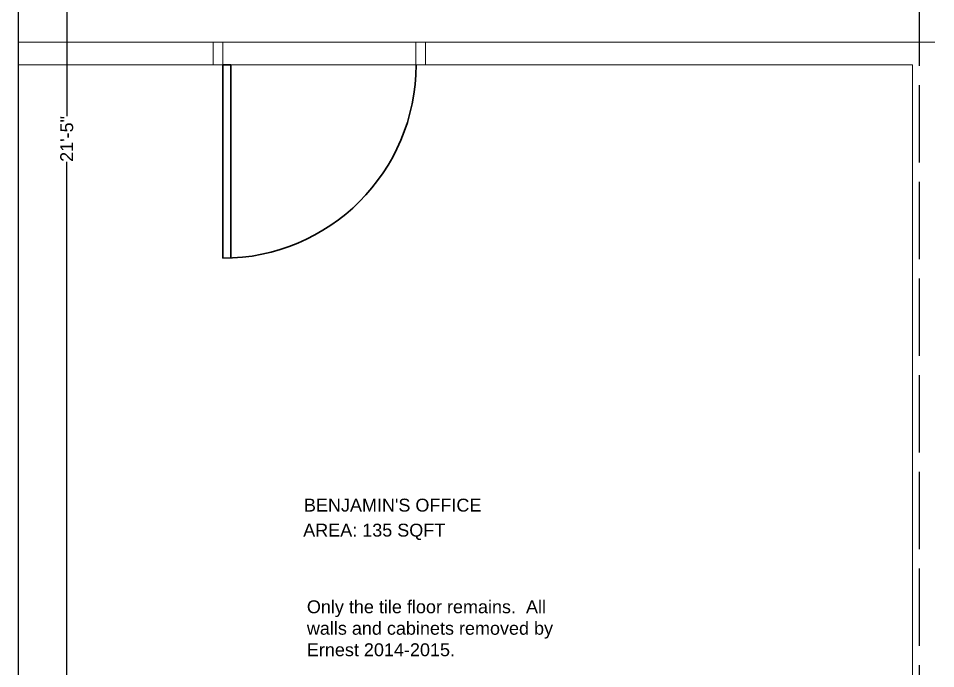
# Model space of a CAD drawing. Header units: inches. Extents: x -467 to 16, y 495 to 1144.
# Drawn here: x -268.1 to -125.7, y 861.1 to 962 of the extents above; entities that cross this region are included whole.
import ezdxf

# ---------------------------------------------------------------- set-up
doc = ezdxf.new("R2010")
doc.units = ezdxf.units.IN
doc.header["$MEASUREMENT"] = 0
doc.header["$PDMODE"] = 35
doc.linetypes.add('ACAD_ISO02W100', pattern=[15, 12, -3])
doc.layers.get('0').update_dxf_attribs({"color": 1, "lineweight": 9})
doc.layers.get('Defpoints').update_dxf_attribs({"lineweight": 9})
for name, color, linetype, lineweight in [('A101-Dimensions', 7, 'Continuous', 9), ('A101-Floorplan-1st-floor', 7, 'Continuous', 9), ('A101-Text', 7, 'Continuous', 9)]:
    doc.layers.add(name, color=color, linetype=linetype, lineweight=lineweight)
doc.styles.get("Standard").update_dxf_attribs({"font": 'Arial.ttf', "height": 2})
doc.dimstyles.get("Standard").update_dxf_attribs({"dimtxt": 0.18, "dimasz": 0.5, "dimexe": 0.18, "dimexo": 0.0625, "dimgap": 0.09, "dimtad": 0, "dimtoh": 1, "dimdec": 3, "dimzin": 0, "dimdsep": 46, "dimlunit": 4, "dimtxsty": 'Standard', "dimblk": 'ARCHTICK', "dimblk1": 'ARCHTICK', "dimblk2": 'ARCHTICK', "dimcen": 0.09, "dimadec": 1, "dimazin": 0, "dimtfac": 1, "dimtdec": 3, "dimtofl": 0, "dimtmove": 0, "dimatfit": 3, "dimfxl": 1, "dimtolj": 1, "dimtzin": 0, "dimarcsym": 0})

# ---------------------------------------------------------------- blocks, each defined once
blk = doc.blocks.new('_ArchTick')
at = {"color": 0, "linetype": 'ByBlock', "lineweight": 30, "const_width": 0.15}
blk.add_lwpolyline([(-0.5, -0.5), (0.5, 0.5)], dxfattribs=at)
blk = doc.blocks.new('*D184')
at = {"layer": 'A101-Dimensions', "color": 0, "lineweight": -2, "transparency": 16777216}
for p, q in [((-268.01, 1071.75), (-260.37, 1071.75)), ((-260.55, 1071.75), (-260.55, 946.79)), ((-260.55, 814.74), (-260.55, 939.7)), ((-268.01, 814.74), (-260.37, 814.74))]:
    blk.add_line(p, q, dxfattribs=at)
at = {"layer": 'Defpoints', "color": 0, "lineweight": 5, "transparency": 16777216}
for p in [(-268.07, 1071.75), (-268.07, 814.74), (-260.55, 814.74)]:
    blk.add_point(p, dxfattribs=at)
at = {"layer": 'A101-Dimensions', "color": 0, "lineweight": -2, "transparency": 16777216, "xscale": 0.5, "yscale": 0.5, "zscale": 0.5}
for p, rotation in [((-260.55, 1071.75), 90), ((-260.55, 814.74), 270)]:
    blk.add_blockref('_ArchTick', p, dxfattribs=dict(at, rotation=rotation))
at = {"layer": 'A101-Dimensions', "color": 0, "lineweight": 5, "transparency": 16777216, "insert": (-260.55, 943.25), "char_height": 2, "attachment_point": 5, "rotation": 90}
blk.add_mtext('\\A1;21\'-5"', dxfattribs=at)
blk = doc.blocks.new('garage-door-exit-to-trailer')
at = {"layer": 'A101-Floorplan-1st-floor', "lineweight": 30}
for p, q in [((0, 0), (0, -30)), ((1.25, 0), (0, 0)), ((1.25, 0), (1.25, -29.97))]:
    blk.add_line(p, q, dxfattribs=at)
blk.add_arc((0, 0), 30, 270, 0, dxfattribs=at)

msp = doc.modelspace()

# ---------------------------------------------------------------- linework, layer by layer
at = {"layer": 'A101-Floorplan-1st-floor', "linetype": 'ACAD_ISO02W100', "lineweight": -3}
msp.add_line((-128.1931, 849.5935), (-128.1931, 1071.7498), dxfattribs=at)
at = {"layer": 'A101-Floorplan-1st-floor', "lineweight": 5}
for p, q in [((-268.0681, 958.2429), (-125.8181, 958.2429)), ((-237.8507, 954.7429), (-237.8507, 958.2429)), ((-236.3507, 954.7429), (-236.3507, 958.2429)), ((-206.3547, 954.7429), (-206.3547, 958.2429)), ((-204.8547, 954.7429), (-204.8547, 958.2429))]:
    msp.add_line(p, q, dxfattribs=at)
at = {"layer": 'A101-Floorplan-1st-floor', "lineweight": -3}
msp.add_lwpolyline([(-129.3181, 851.4998), (-129.3181, 814.7429), (-268.0681, 814.7429), (-268.0681, 1071.7498), (-24.886, 1071.7498), (-24.886, 849.5935), (-129.3181, 849.5935)], dxfattribs=at)
at = {"layer": 'A101-Floorplan-1st-floor', "lineweight": 5}
msp.add_lwpolyline([(-129.3181, 954.7429), (-129.3181, 814.7429), (-268.0681, 814.7429), (-268.0681, 954.7429)], close=True, dxfattribs=at)

# ---------------------------------------------------------------- block references
at = {"lineweight": -3}
msp.add_blockref('garage-door-exit-to-trailer', (-236.3507, 954.7429), dxfattribs=at)

# ---------------------------------------------------------------- texts
at = {"layer": 'A101-Text', "lineweight": 5}
for s, p in [("BENJAMIN'S OFFICE", (-223.7437, 885.4419)), ('AREA: 135 SQFT', (-223.861, 881.562))]:
    msp.add_text(s, height=2, dxfattribs=at).set_placement(p)
at = {"layer": 'A101-Text', "lineweight": 5, "insert": (-223.2881, 871.6693), "char_height": 2, "attachment_point": 1}
msp.add_mtext_dynamic_manual_height_columns('Only the tile floor remains.  All walls and cabinets removed by Ernest 2014-2015.', width=42.107161, gutter_width=20, heights=[0], dxfattribs=at)

# ---------------------------------------------------------------- dimensions: what is measured, and where the dimension line sits
at = {"layer": 'A101-Dimensions', "lineweight": 5}
dim = msp.add_linear_dim(base=(-260.5498, 814.7429), p1=(-268.0681, 1071.7498), p2=(-268.0681, 814.7429), angle=90, dimstyle='Standard', override={"dimscale": 1, "dimtix": 0, "dimtofl": 0, "dimtmove": 0, "dimatfit": 3}, dxfattribs=at)
dim.commit()
dim.dimension.update_dxf_attribs({"geometry": '*D184', "text_midpoint": (-260.5498, 943.2463)})

doc.saveas('drawing.dxf')
